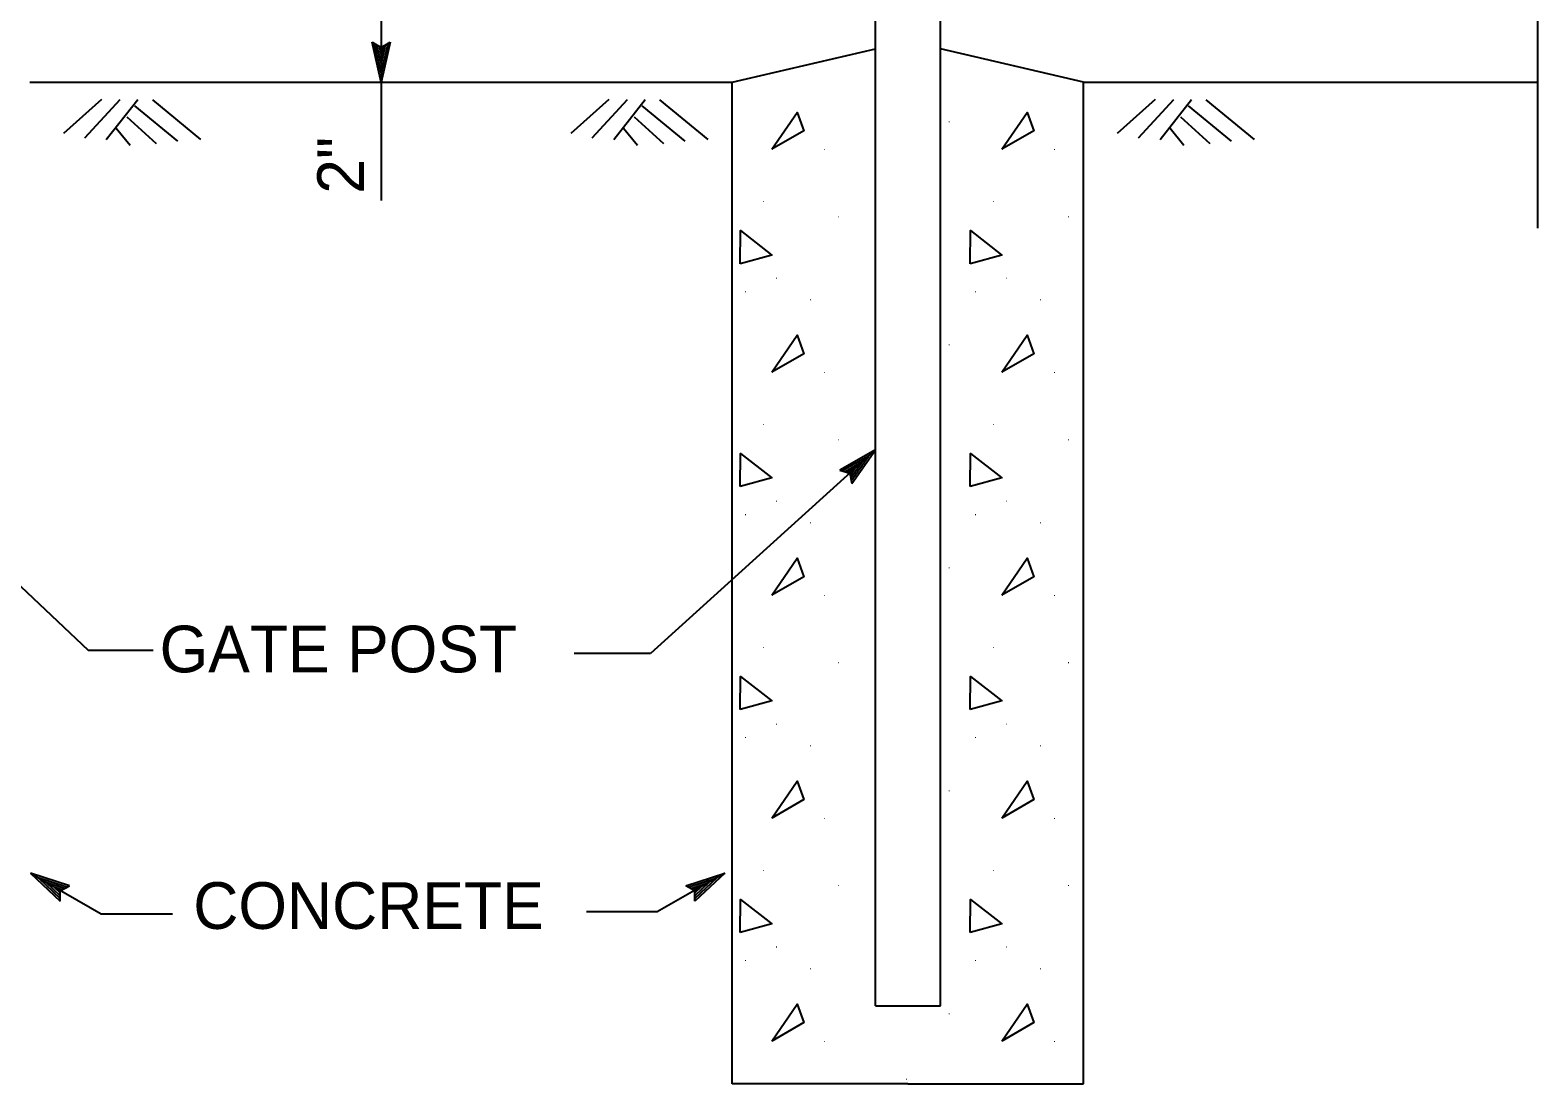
# Model space of a CAD drawing. Extents: x -893 to 867, y -474 to 712.
# Drawn here: x -43 to 182.9, y -303.4 to -145.5 of the extents above; entities that cross this region are included whole.
import ezdxf

# ---------------------------------------------------------------- set-up
doc = ezdxf.new("R2010")
doc.units = 0
for name, color, linetype in [('mc_FENCE-anno', 7, 'Continuous'), ('mc_FENCE-CL', 7, 'Continuous'), ('rd_BASE-MATERIAL', 7, 'Continuous'), ('rd_PROFILE-OG', 7, 'Continuous')]:
    doc.layers.add(name, color=color, linetype=linetype)

msp = doc.modelspace()

# ---------------------------------------------------------------- linework, layer by layer
at = {"layer": 'mc_FENCE-anno'}
for p, q in [((9.55, -137.73), (9.55, -171.08)), ((9.55, -153.33), (8.22, -147.33)), ((8.22, -147.33), (8.22, -147.33)), ((8.22, -147.33), (9.55, -148.13)), ((9.55, -151.94), (8.58, -147.56)), ((9.55, -150.56), (8.93, -147.74)), ((9.56, -149.18), (9.29, -147.97)), ((9.55, -148.13), (10.89, -147.33)), ((10.89, -147.33), (9.55, -153.33)), ((10.54, -147.54), (9.55, -151.95)), ((10.18, -147.78), (9.55, -150.56)), ((9.83, -147.95), (9.56, -149.18)), ((10.89, -147.33), (10.89, -147.33)), ((9.55, -153.33), (9.55, -153.33)), ((-64.52, -209.98), (-34.37, -238.45)), ((83.63, -208.44), (49.94, -238.93)), ((83.63, -208.44), (78.29, -211.49)), ((82.59, -209.37), (78.7, -211.59)), ((80, -213.06), (82.6, -209.37)), ((80.08, -213.46), (83.63, -208.44)), ((83.63, -208.44), (83.63, -208.44)), ((78.29, -211.49), (78.29, -211.49)), ((78.29, -211.49), (79.77, -211.93)), ((81.58, -210.3), (79.07, -211.73)), ((80.56, -211.23), (79.48, -211.84)), ((79.77, -211.93), (80.08, -213.46)), ((79.83, -212.26), (80.56, -211.23)), ((79.93, -212.63), (81.58, -210.3)), ((80.08, -213.46), (80.08, -213.46)), ((-34.37, -238.45), (-24.62, -238.45)), ((49.94, -238.93), (38.49, -238.93)), ((-37.16, -273.77), (-43.01, -271.86)), ((-43.01, -271.86), (-43.01, -271.86)), ((-43.01, -271.86), (-38.53, -276.07)), ((-43.01, -271.86), (-32.4, -277.93)), ((-37.53, -273.97), (-41.82, -272.56)), ((-41.81, -272.57), (-38.55, -275.64)), ((-37.92, -274.16), (-40.63, -273.27)), ((-40.63, -273.27), (-38.52, -275.25)), ((61.04, -271.86), (50.9, -277.66)), ((55.2, -273.77), (61.04, -271.86)), ((55.56, -273.97), (59.85, -272.56)), ((55.95, -274.16), (58.66, -273.27)), ((58.66, -273.27), (56.55, -275.25)), ((61.04, -271.86), (56.56, -276.07)), ((59.84, -272.57), (56.58, -275.64)), ((61.04, -271.86), (61.04, -271.86)), ((-38.24, -274.37), (-39.44, -273.98)), ((-39.44, -273.98), (-38.54, -274.82)), ((-38.54, -274.52), (-37.16, -273.77)), ((-38.53, -276.07), (-38.54, -274.52)), ((-37.16, -273.77), (-37.16, -273.77)), ((56.57, -274.52), (55.2, -273.77)), ((55.2, -273.77), (55.2, -273.77)), ((56.28, -274.37), (57.47, -273.98)), ((56.56, -276.07), (56.57, -274.52)), ((57.47, -273.98), (56.57, -274.82)), ((-38.53, -276.07), (-38.53, -276.07)), ((50.9, -277.66), (40.32, -277.66)), ((56.56, -276.07), (56.56, -276.07)), ((-32.4, -277.93), (-21.71, -277.93))]:
    msp.add_line(p, q, dxfattribs=at)
at = {"layer": 'mc_FENCE-CL'}
for p, q in [((83.63, -291.73), (83.63, -49.4)), ((93.37, -291.73), (93.37, -49.4)), ((182.89, -175.22), (182.89, -74.19)), ((62.18, -303.42), (62.18, -153.33)), ((114.82, -303.42), (114.82, -153.33)), ((83.63, -291.73), (93.37, -291.73)), ((88.5, -303.42), (62.18, -303.42)), ((88.5, -303.42), (114.82, -303.42))]:
    msp.add_line(p, q, dxfattribs=at)
at = {"layer": 'rd_BASE-MATERIAL'}
for points in [[(68.12, -163.39), (71.89, -157.87), (72.9, -160.63)], [(102.57, -163.39), (106.34, -157.87), (107.35, -160.63)], [(63.36, -180.54), (63.4, -175.58), (68.12, -179.24)], [(97.81, -180.54), (97.85, -175.58), (102.57, -179.24)], [(68.12, -196.8), (71.89, -191.27), (72.9, -194.03)], [(102.57, -196.8), (106.34, -191.27), (107.35, -194.03)], [(63.36, -213.94), (63.4, -208.98), (68.12, -212.64)], [(97.81, -213.94), (97.85, -208.98), (102.57, -212.64)], [(68.12, -230.2), (71.89, -224.67), (72.9, -227.44)], [(102.57, -230.2), (106.34, -224.67), (107.35, -227.44)], [(63.36, -247.34), (63.4, -242.39), (68.12, -246.05)], [(97.81, -247.34), (97.85, -242.39), (102.57, -246.05)], [(68.12, -263.61), (71.89, -258.08), (72.9, -260.84)], [(102.57, -263.61), (106.34, -258.08), (107.35, -260.84)], [(63.36, -280.75), (63.4, -275.79), (68.12, -279.45)], [(97.81, -280.75), (97.85, -275.79), (102.57, -279.45)], [(68.12, -297.01), (71.89, -291.48), (72.9, -294.25)], [(102.57, -297.01), (106.34, -291.48), (107.35, -294.25)]]:
    msp.add_lwpolyline(points, close=True, dxfattribs=at)
at = {"layer": 'rd_PROFILE-OG'}
for p, q in [((62.18, -153.33), (83.63, -148.33)), ((114.82, -153.33), (93.37, -148.33)), ((-43.08, -153.33), (62.18, -153.33)), ((114.82, -153.33), (182.89, -153.33)), ((-32.33, -155.94), (-38.04, -161.02)), ((-29.59, -155.98), (-34.89, -161.74)), ((-26.93, -155.98), (-31.63, -161.96)), ((-27.39, -156.88), (-20.95, -162.18)), ((-24.73, -156), (-17.53, -161.94)), ((43.69, -155.94), (37.99, -161.02)), ((46.43, -155.98), (41.14, -161.74)), ((49.1, -155.98), (44.4, -161.96)), ((48.63, -156.88), (55.08, -162.18)), ((51.29, -156), (58.5, -161.94)), ((125.56, -155.94), (119.86, -161.02)), ((128.3, -155.98), (123.01, -161.74)), ((130.97, -155.98), (126.27, -161.96)), ((130.5, -156.88), (136.95, -162.18)), ((133.16, -156), (140.37, -161.94)), ((-30.13, -160.25), (-28.07, -162.78)), ((-28.57, -158.53), (-24.17, -162.53)), ((45.89, -160.25), (47.96, -162.78)), ((47.46, -158.53), (51.85, -162.53)), ((127.77, -160.25), (129.83, -162.78)), ((129.33, -158.53), (133.73, -162.53))]:
    msp.add_line(p, q, dxfattribs=at)

# ---------------------------------------------------------------- texts
at = {"layer": 'mc_FENCE-anno'}
msp.add_text('2"', height=7, rotation=90, dxfattribs=at).set_placement((6.98, -170.06))
for s, p in [('GATE POST', (-23.64, -241.77)), ('CONCRETE', (-18.6, -280.21))]:
    msp.add_text(s, height=7, dxfattribs=at).set_placement(p)
at = {"layer": 'rd_BASE-MATERIAL'}
for p in [(94.49, -159.38), (75.83, -163.52), (110.28, -163.52), (66.69, -171.31), (101.15, -171.31), (77.92, -173.59), (112.37, -173.59), (68.61, -182.79), (103.06, -182.79), (63.97, -184.82), (98.42, -184.82), (73.72, -186.05), (108.17, -186.05), (94.49, -192.79), (75.83, -196.93), (110.28, -196.93), (66.69, -204.72), (101.15, -204.72), (77.92, -207), (112.37, -207), (68.61, -216.19), (103.06, -216.19), (63.97, -218.22), (98.42, -218.22), (73.72, -219.45), (108.17, -219.45), (94.49, -226.19), (75.83, -230.33), (110.28, -230.33), (66.69, -238.12), (101.15, -238.12), (77.92, -240.4), (112.37, -240.4), (68.61, -249.6), (103.06, -249.6), (63.97, -251.63), (73.72, -252.86), (98.42, -251.63), (108.17, -252.86), (94.49, -259.59), (75.83, -263.73), (110.28, -263.73), (66.69, -271.52), (101.15, -271.52), (77.92, -273.8), (112.37, -273.8), (68.61, -283), (103.06, -283), (63.97, -285.03), (73.72, -286.26), (98.42, -285.03), (108.17, -286.26), (94.49, -293), (75.83, -297.14), (110.28, -297.14), (88.08, -302.82)]:
    msp.add_text('.', height=1.02, dxfattribs=at).set_placement(p)

doc.saveas('drawing.dxf')
